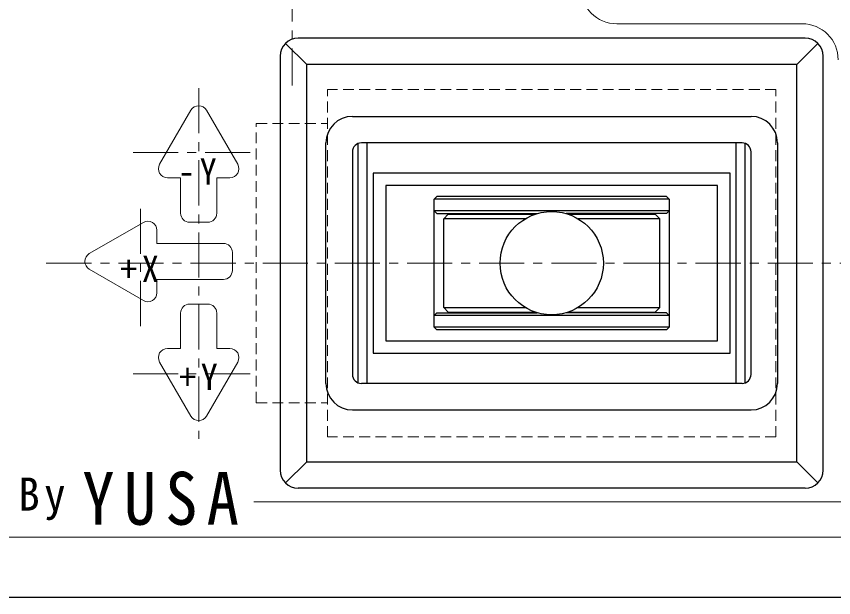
# Model space of a CAD drawing. Units: millimetres on the paper. Extents: x -288 to 1485, y -698 to 177.
# Drawn here: x -177 to -86.3, y 17.6 to 82.1 of the extents above; entities that cross this region are included whole.
import ezdxf

# ---------------------------------------------------------------- set-up
doc = ezdxf.new("R2010")
doc.units = ezdxf.units.MM
doc.linetypes.add('CHAIN1', pattern=[8, 5, -1, 1, -1])
doc.linetypes.add('DASHED1', pattern=[1.8, 1.2, -0.6])
for name, color, linetype, lineweight in [('0-1_外形1', 3, 'Continuous', 25), ('0-8_陰線', 4, 'DASHED1', 9), ('0-9_中心線', 3, 'Continuous', 25), ('0-A_寸法文字', 1, 'Continuous', 9)]:
    doc.layers.add(name, color=color, linetype=linetype, lineweight=lineweight)
doc.styles.add('ＭＳ ゴシック', font='')
doc.styles.get('ＭＳ ゴシック').set_extended_font_data('MS Gothic')

msp = doc.modelspace()

# ---------------------------------------------------------------- linework, layer by layer
at = {"layer": '0-1_外形1'}
for p, q in [((-144.766, 76.732), (-147.11, 79.076)), ((-89.496, 79.662), (-145.696, 79.662)), ((-90.426, 76.732), (-88.082, 79.076)), ((-147.696, 77.662), (-147.696, 31.742)), ((-87.496, 31.742), (-87.496, 77.662)), ((-144.766, 32.672), (-144.766, 76.732)), ((-90.426, 76.732), (-144.766, 76.732)), ((-90.426, 32.672), (-90.426, 76.732)), ((-139.696, 70.982), (-95.496, 70.982)), ((-142.626, 41.352), (-142.626, 68.052)), ((-139.045, 41.415), (-139.045, 67.989)), ((-96.496, 68.052), (-138.696, 68.052)), ((-138.045, 41.352), (-138.045, 68.052)), ((-97.148, 41.352), (-97.148, 68.052)), ((-96.148, 41.415), (-96.148, 67.989)), ((-92.566, 68.052), (-92.566, 41.352)), ((-139.696, 67.052), (-139.696, 42.352)), ((-95.496, 42.352), (-95.496, 67.052)), ((-130.619, 61.802), (-130.319, 62.102)), ((-104.574, 61.802), (-130.619, 61.802)), ((-130.619, 47.602), (-130.619, 61.802)), ((-104.874, 62.102), (-130.319, 62.102)), ((-104.874, 62.102), (-104.574, 61.802)), ((-104.574, 61.802), (-104.574, 47.602)), ((-130.319, 60.202), (-130.619, 60.502)), ((-104.574, 60.502), (-130.619, 60.502)), ((-130.319, 60.202), (-119.191, 60.202)), ((-129.575, 59.625), (-129.075, 60.125)), ((-129.075, 60.125), (-119.434, 60.125)), ((-104.874, 60.202), (-116.002, 60.202)), ((-115.759, 60.125), (-106.118, 60.125)), ((-105.618, 59.625), (-106.118, 60.125)), ((-104.874, 60.202), (-104.574, 60.502)), ((-129.575, 49.778), (-129.575, 59.625)), ((-120.52, 59.625), (-129.575, 59.625)), ((-105.618, 59.625), (-114.672, 59.625)), ((-105.618, 49.778), (-105.618, 59.625)), ((-130.319, 49.202), (-130.619, 48.902)), ((-130.319, 49.202), (-119.191, 49.202)), ((-129.575, 49.778), (-129.075, 49.278)), ((-129.575, 49.778), (-120.52, 49.778)), ((-129.075, 49.278), (-119.434, 49.278)), ((-104.874, 49.202), (-116.002, 49.202)), ((-115.759, 49.278), (-106.118, 49.278)), ((-114.672, 49.778), (-105.618, 49.778)), ((-105.618, 49.778), (-106.118, 49.278)), ((-104.874, 49.202), (-104.574, 48.902)), ((-104.574, 48.902), (-130.619, 48.902)), ((-130.619, 47.602), (-130.319, 47.302)), ((-104.574, 47.602), (-130.619, 47.602)), ((-104.874, 47.302), (-130.319, 47.302)), ((-104.874, 47.302), (-104.574, 47.602)), ((-96.496, 41.352), (-138.696, 41.352)), ((-139.696, 38.422), (-95.496, 38.422)), ((-144.766, 32.672), (-147.11, 30.328)), ((-144.766, 32.672), (-90.426, 32.672)), ((-90.426, 32.672), (-88.082, 30.328)), ((-89.496, 29.742), (-145.696, 29.742)), ((-49.864, 17.592), (-242.864, 17.592))]:
    msp.add_line(p, q, dxfattribs=at)
for points in [[(-137.396, 44.702), (-97.796, 44.702), (-97.796, 64.702), (-137.396, 64.702)], [(-135.996, 63.302), (-135.996, 46.102), (-99.196, 46.102), (-99.196, 63.302)]]:
    msp.add_lwpolyline(points, close=True, dxfattribs=at)
msp.add_circle((-117.596, 54.702), 5.726, dxfattribs=at)
for centre, radius, start, end in [((-145.696, 77.662), 2, 90, 180), ((-89.496, 77.662), 2, 0, 90), ((-139.696, 68.052), 2.93, 90, 180), ((-95.496, 68.052), 2.93, 0, 90), ((-138.696, 67.052), 1, 90, 180), ((-96.496, 67.052), 1, 0, 90), ((-138.696, 42.352), 1, 180, 270), ((-96.496, 42.352), 1, 270, 0), ((-139.696, 41.352), 2.93, 180, 270), ((-95.496, 41.352), 2.93, 270, 0), ((-145.696, 31.742), 2, 180, 270), ((-89.496, 31.742), 2, 270, 0)]:
    msp.add_arc(centre, radius, start, end, dxfattribs=at)
at = {"layer": '0-8_陰線'}
for p, q in [((-92.736, 73.982), (-142.456, 73.982)), ((-142.456, 35.422), (-142.456, 73.982)), ((-92.736, 35.422), (-92.736, 73.982)), ((-150.356, 39.212), (-142.456, 39.212)), ((-92.736, 35.422), (-142.456, 35.422))]:
    msp.add_line(p, q, dxfattribs=at)
msp.add_lwpolyline([(-150.356, 39.212), (-150.356, 70.192), (-142.456, 70.192)], dxfattribs=at)
at = {"layer": '0-9_中心線', "color": 4, "linetype": 'CHAIN1', "lineweight": 9}
for p, q in [((-146.364, 94.503), (-146.364, 74.421)), ((-156.739, 74.117), (-156.739, 35.202)), ((-151.017, 66.977), (-164.362, 66.977)), ((-163.203, 60.723), (-163.203, 47.379)), ((-173.637, 54.702), (-65.152, 54.702)), ((-151.017, 42.426), (-164.362, 42.426))]:
    msp.add_line(p, q, dxfattribs=at)
at = {"layer": '0-A_寸法文字'}
for p, q in [((-89.833, 81.262), (-110.389, 81.262)), ((-157.605, 71.668), (-161.069, 65.668)), ((-155.873, 71.668), (-152.408, 65.668)), ((-160.203, 64.168), (-158.739, 64.168)), ((-158.739, 64.168), (-158.739, 60.238)), ((-153.274, 64.168), (-154.739, 64.168)), ((-154.739, 64.168), (-154.739, 60.238)), ((-168.866, 55.758), (-162.866, 59.223)), ((-157.739, 59.238), (-155.739, 59.238)), ((-161.366, 58.356), (-161.366, 56.892)), ((-161.366, 56.892), (-154.004, 56.892)), ((-153.004, 53.892), (-153.004, 55.892)), ((-168.866, 54.026), (-162.866, 50.562)), ((-157.739, 50.166), (-155.739, 50.166)), ((-158.739, 45.236), (-158.739, 49.166)), ((-154.739, 45.236), (-154.739, 49.166)), ((-160.203, 45.236), (-158.739, 45.236)), ((-153.274, 45.236), (-154.739, 45.236)), ((-157.605, 37.736), (-161.069, 43.736)), ((-155.873, 37.736), (-152.408, 43.736)), ((-65.564, 28.236), (-150.611, 28.236)), ((-56.564, 24.292), (-236.164, 24.292))]:
    msp.add_line(p, q, dxfattribs=at)
msp.add_lwpolyline([(-161.366, 51.428), (-161.366, 52.892), (-154.004, 52.892)], dxfattribs=at)
for centre, radius, start, end in [((-110.389, 85.262), 4, 180, 270), ((-89.833, 77.262), 4, 0, 90), ((-156.739, 71.168), 1, 30, 150), ((-160.203, 65.168), 1, 150, 270), ((-153.274, 65.168), 1, 270, 30), ((-157.739, 60.238), 1, 180, 270), ((-155.739, 60.238), 1, 270, 0), ((-162.366, 58.356), 1, 0, 120), ((-154.004, 55.892), 1, 0, 90), ((-168.366, 54.892), 1, 120, 240), ((-154.004, 53.892), 1, 270, 0), ((-162.366, 51.428), 1, 240, 0), ((-157.739, 49.166), 1, 90, 180), ((-155.739, 49.166), 1, 0, 90), ((-160.203, 44.236), 1, 90, 210), ((-153.274, 44.236), 1, 330, 90), ((-156.739, 38.236), 1, 210, 330)]:
    msp.add_arc(centre, radius, start, end, dxfattribs=at)

# ---------------------------------------------------------------- texts
at = {"layer": '0-A_寸法文字', "char_height": 2.933, "attachment_point": 7, "style": 'ＭＳ ゴシック'}
for s, insert in [('\\T1.27;\\W0.95;-Y', (-159.037, 63.416)), ('\\T1.27;\\W0.95;+X', (-165.452, 52.602)), ('\\T1.27;\\W0.95;+Y', (-158.919, 40.623))]:
    msp.add_mtext(s, dxfattribs=dict(at, insert=insert))
at = {"layer": '0-A_寸法文字', "color": 5, "insert": (-176.739, 26.178), "char_height": 3.666, "attachment_point": 7, "style": 'ＭＳ ゴシック'}
msp.add_mtext('\\T1.21;\\W0.95;By', dxfattribs=at)
at = {"layer": '0-A_寸法文字', "color": 2, "insert": (-169.651, 25.587), "char_height": 5.865, "attachment_point": 7, "style": 'ＭＳ ゴシック'}
msp.add_mtext('\\T1.28;\\W0.9;YUSA', dxfattribs=at)

doc.saveas('drawing.dxf')
